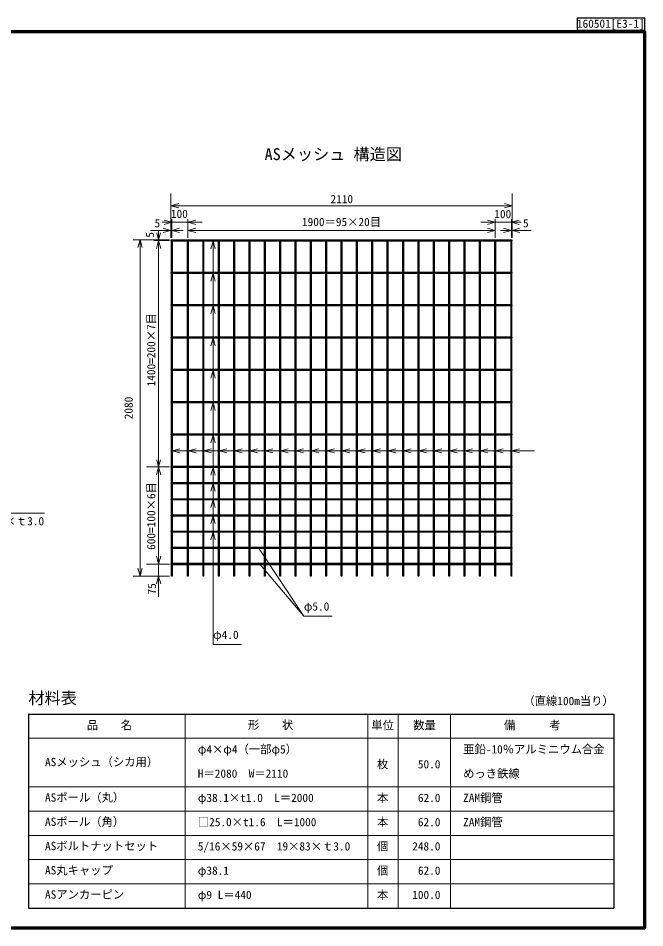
# Model space of a CAD drawing. Units: millimetres, scale not verified. Extents: x 200 to 8200, y 200 to 5825.
# Drawn here: x 4324 to 8200, y 200 to 5825 of the extents above; entities that cross this region are included whole.
import ezdxf
from ezdxf.enums import TextEntityAlignment as Align

# ---------------------------------------------------------------- set-up
doc = ezdxf.new("R2010")
doc.units = ezdxf.units.MM
doc.header["$LTSCALE"] = 20
doc.linetypes.add('CHAIN', pattern=[18.5, 12, -1.5, 3.5, -1.5])
for name, color, linetype, lineweight in [('C-BMK', 2, 'CHAIN', 13), ('C-DOC', 3, 'Continuous', 25), ('C-MTR-FRAM', 5, 'Continuous', 25), ('C-MTR-LINE', 5, 'Continuous', 13), ('C-STR', 7, 'Continuous', 25), ('C-STR-DIM', 1, 'Continuous', 13), ('C-STR-HTXT', 1, 'Continuous', 13), ('C-TTL', 2, 'Continuous', 70)]:
    doc.layers.add(name, color=color, linetype=linetype, lineweight=lineweight)
for name, color, linetype in [('C-MTR', 5, 'Continuous'), ('C-MTR-TXT', 5, 'Continuous'), ('C-TTL-TXT', 7, 'Continuous')]:
    doc.layers.add(name, color=color, linetype=linetype)
doc.styles.add('ＭＳ ゴシック', font='')
doc.styles.get('ＭＳ ゴシック').set_extended_font_data('MS Gothic')

msp = doc.modelspace()

# ---------------------------------------------------------------- linework, layer by layer
at = {"layer": 'C-BMK'}
for p, q in [((5269.48, 4449.71), (7379.48, 4449.71)), ((5274.48, 4454.71), (5274.48, 2374.71)), ((5374.48, 4454.71), (5374.48, 2374.71)), ((5469.48, 4454.71), (5469.48, 2374.71)), ((5564.48, 4454.71), (5564.48, 2374.71)), ((5659.48, 4454.71), (5659.48, 2374.71)), ((5754.48, 4454.71), (5754.48, 2374.71)), ((5849.48, 4454.71), (5849.48, 2374.71)), ((5944.48, 4454.71), (5944.48, 2374.71)), ((6039.48, 4454.71), (6039.48, 2374.71)), ((6134.48, 4454.71), (6134.48, 2374.71)), ((6229.48, 4454.71), (6229.48, 2374.71)), ((6324.48, 4454.71), (6324.48, 2374.71)), ((6419.48, 4454.71), (6419.48, 2374.71)), ((6514.48, 4454.71), (6514.48, 2374.71)), ((6609.48, 4454.71), (6609.48, 2374.71)), ((6704.48, 4454.71), (6704.48, 2374.71)), ((6799.48, 4454.71), (6799.48, 2374.71)), ((6894.48, 4454.71), (6894.48, 2374.71)), ((6989.48, 4454.71), (6989.48, 2374.71)), ((7084.48, 4454.71), (7084.48, 2374.71)), ((7179.48, 4454.67), (7179.48, 2374.71)), ((7274.48, 4454.71), (7274.48, 2374.71)), ((7374.48, 4454.71), (7374.48, 2374.71)), ((5269.48, 4249.71), (7379.48, 4249.71)), ((5269.48, 4049.71), (7379.48, 4049.71)), ((5269.48, 3849.71), (7379.48, 3849.71)), ((5269.48, 3649.71), (7379.48, 3649.71)), ((5269.48, 3449.71), (7379.48, 3449.71)), ((5269.48, 3249.71), (7379.48, 3249.71)), ((5269.48, 3049.71), (7379.48, 3049.71)), ((5269.48, 2949.71), (7379.48, 2949.71)), ((5269.48, 2849.71), (7379.48, 2849.71)), ((5269.48, 2749.71), (7379.48, 2749.71)), ((5269.48, 2649.71), (7379.48, 2649.71)), ((5269.48, 2549.71), (7379.48, 2549.71)), ((5269.48, 2449.71), (7379.48, 2449.71))]:
    msp.add_line(p, q, dxfattribs=at)
at = {"layer": 'C-DOC'}
msp.add_lwpolyline([(7780.78, 5750), (8200, 5750), (8200, 5825), (7780.78, 5825)], close=True, dxfattribs=at)
at = {"layer": 'C-MTR-FRAM'}
for p, q in [((4387.51, 1521.72), (4387.51, 321.72)), ((4387.51, 1521.72), (8008.74, 1521.72)), ((8008.74, 1521.72), (8008.74, 321.72)), ((4387.51, 321.72), (8008.74, 321.72))]:
    msp.add_line(p, q, dxfattribs=at)
at = {"layer": 'C-MTR-LINE'}
for p, q in [((5357.1, 1521.72), (5357.1, 321.72)), ((6487.35, 1521.72), (6487.35, 321.72)), ((6673.49, 1521.72), (6673.49, 321.72)), ((6998.34, 1521.72), (6998.34, 321.72)), ((4387.51, 1371.72), (8008.74, 1371.72)), ((4387.51, 1071.72), (8008.74, 1071.72)), ((4387.51, 921.72), (8008.74, 921.72)), ((4387.51, 771.72), (8008.74, 771.72)), ((4387.51, 621.72), (8008.74, 621.72)), ((4387.51, 471.72), (8008.74, 471.72))]:
    msp.add_line(p, q, dxfattribs=at)
at = {"layer": 'C-STR'}
for p, q in [((5269.48, 4451.71), (5269.48, 4447.71)), ((7379.48, 4451.71), (5269.48, 4451.71)), ((5269.48, 4447.71), (7379.48, 4447.71)), ((5272.48, 2374.71), (5272.48, 4454.71)), ((5272.48, 4454.71), (5276.48, 4454.71)), ((5276.48, 4454.71), (5276.48, 2374.71)), ((5372.48, 2374.71), (5372.48, 4454.71)), ((5372.48, 4454.71), (5376.48, 4454.71)), ((5376.48, 4454.71), (5376.48, 2374.71)), ((5467.48, 2374.71), (5467.48, 4454.71)), ((5467.48, 4454.71), (5471.48, 4454.71)), ((5471.48, 4454.71), (5471.48, 2374.71)), ((5562.48, 2374.71), (5562.48, 4454.71)), ((5562.48, 4454.71), (5566.48, 4454.71)), ((5566.48, 4454.71), (5566.48, 2374.71)), ((5657.48, 2374.71), (5657.48, 4454.71)), ((5657.48, 4454.71), (5661.48, 4454.71)), ((5661.48, 4454.71), (5661.48, 2374.71)), ((5752.48, 2374.71), (5752.48, 4454.71)), ((5752.48, 4454.71), (5756.48, 4454.71)), ((5756.48, 4454.71), (5756.48, 2374.71)), ((5847.48, 2374.71), (5847.48, 4454.71)), ((5847.48, 4454.71), (5851.48, 4454.71)), ((5851.48, 4454.71), (5851.48, 2374.71)), ((5942.48, 2374.71), (5942.48, 4454.71)), ((5942.48, 4454.71), (5946.48, 4454.71)), ((5946.48, 4454.71), (5946.48, 2374.71)), ((6037.48, 2374.71), (6037.48, 4454.71)), ((6037.48, 4454.71), (6041.48, 4454.71)), ((6041.48, 4454.71), (6041.48, 2374.71)), ((6132.48, 2374.71), (6132.48, 4454.71)), ((6132.48, 4454.71), (6136.48, 4454.71)), ((6136.48, 4454.71), (6136.48, 2374.71)), ((6227.48, 2374.71), (6227.48, 4454.71)), ((6227.48, 4454.71), (6231.48, 4454.71)), ((6231.48, 4454.71), (6231.48, 2374.71)), ((6322.48, 2374.71), (6322.48, 4454.71)), ((6322.48, 4454.71), (6326.48, 4454.71)), ((6326.48, 4454.71), (6326.48, 2374.71)), ((6417.48, 2374.71), (6417.48, 4454.71)), ((6417.48, 4454.71), (6421.48, 4454.71)), ((6421.48, 4454.71), (6421.48, 2374.71)), ((6512.48, 2374.71), (6512.48, 4454.71)), ((6512.48, 4454.71), (6516.48, 4454.71)), ((6516.48, 4454.71), (6516.48, 2374.71)), ((6607.48, 2374.71), (6607.48, 4454.71)), ((6607.48, 4454.71), (6611.48, 4454.71)), ((6611.48, 4454.71), (6611.48, 2374.71)), ((6702.48, 2374.71), (6702.48, 4454.71)), ((6702.48, 4454.71), (6706.48, 4454.71)), ((6706.48, 4454.71), (6706.48, 2374.71)), ((6797.48, 2374.71), (6797.48, 4454.71)), ((6797.48, 4454.71), (6801.48, 4454.71)), ((6801.48, 4454.71), (6801.48, 2374.71)), ((6892.48, 2374.71), (6892.48, 4454.71)), ((6892.48, 4454.71), (6896.48, 4454.71)), ((6896.48, 4454.71), (6896.48, 2374.71)), ((6987.48, 2374.71), (6987.48, 4454.71)), ((6987.48, 4454.71), (6991.48, 4454.71)), ((6991.48, 4454.71), (6991.48, 2374.71)), ((7082.48, 2374.71), (7082.48, 4454.71)), ((7082.48, 4454.71), (7086.48, 4454.71)), ((7086.48, 4454.71), (7086.48, 2374.71)), ((7177.48, 2374.71), (7177.48, 4454.71)), ((7177.48, 4454.71), (7181.48, 4454.71)), ((7181.48, 4454.71), (7181.48, 2374.71)), ((7272.48, 2374.71), (7272.48, 4454.71)), ((7272.48, 4454.71), (7276.48, 4454.71)), ((7276.48, 4454.71), (7276.48, 2374.71)), ((7372.48, 2374.71), (7372.48, 4454.71)), ((7372.48, 4454.71), (7376.48, 4454.71)), ((7376.48, 4454.71), (7376.48, 2374.71)), ((7379.48, 4447.71), (7379.48, 4451.71)), ((5269.48, 4251.71), (5269.48, 4247.71)), ((7379.48, 4251.71), (5269.48, 4251.71)), ((5269.48, 4247.71), (7379.48, 4247.71)), ((7379.48, 4247.71), (7379.48, 4251.71)), ((5269.48, 4051.71), (5269.48, 4047.71)), ((7379.48, 4051.71), (5269.48, 4051.71)), ((7379.48, 4047.71), (7379.48, 4051.71)), ((5269.48, 4047.71), (7379.48, 4047.71)), ((5269.48, 3851.71), (5269.48, 3847.71)), ((7379.48, 3851.71), (5269.48, 3851.71)), ((5269.48, 3847.71), (7379.48, 3847.71)), ((7379.48, 3847.71), (7379.48, 3851.71)), ((5269.48, 3651.71), (5269.48, 3647.71)), ((7379.48, 3651.71), (5269.48, 3651.71)), ((5269.48, 3647.71), (7379.48, 3647.71)), ((7379.48, 3647.71), (7379.48, 3651.71)), ((5269.48, 3451.71), (5269.48, 3447.71)), ((7379.48, 3451.71), (5269.48, 3451.71)), ((5269.48, 3447.71), (7379.48, 3447.71)), ((7379.48, 3447.71), (7379.48, 3451.71)), ((5269.48, 3251.71), (5269.48, 3247.71)), ((7379.48, 3251.71), (5269.48, 3251.71)), ((5269.48, 3247.71), (7379.48, 3247.71)), ((7379.48, 3247.71), (7379.48, 3251.71)), ((5269.48, 3051.71), (5269.48, 3047.71)), ((7379.48, 3051.71), (5269.48, 3051.71)), ((5269.48, 3047.71), (7379.48, 3047.71)), ((7379.48, 3047.71), (7379.48, 3051.71)), ((5269.48, 2951.71), (5269.48, 2947.71)), ((7379.48, 2951.71), (5269.48, 2951.71)), ((5269.48, 2947.71), (7379.48, 2947.71)), ((7379.48, 2947.71), (7379.48, 2951.71)), ((5269.48, 2851.71), (5269.48, 2847.71)), ((7379.48, 2851.71), (5269.48, 2851.71)), ((5269.48, 2847.71), (7379.48, 2847.71)), ((7379.48, 2847.71), (7379.48, 2851.71)), ((5269.48, 2751.71), (5269.48, 2747.71)), ((7379.48, 2751.71), (5269.48, 2751.71)), ((5269.48, 2747.71), (7379.48, 2747.71)), ((7379.48, 2747.71), (7379.48, 2751.71)), ((5269.48, 2651.71), (5269.48, 2647.71)), ((7379.48, 2651.71), (5269.48, 2651.71)), ((5269.48, 2647.71), (7379.48, 2647.71)), ((7379.48, 2647.71), (7379.48, 2651.71)), ((5269.48, 2552.21), (5269.48, 2547.21)), ((7379.48, 2552.21), (5269.48, 2552.21)), ((5269.48, 2547.21), (7379.48, 2547.21)), ((7379.48, 2547.21), (7379.48, 2552.21)), ((5269.48, 2452.21), (5269.48, 2447.21)), ((7379.48, 2452.21), (5269.48, 2452.21)), ((5269.48, 2447.21), (7379.48, 2447.21)), ((7379.48, 2447.21), (7379.48, 2452.21)), ((5276.48, 2374.71), (5272.48, 2374.71)), ((5376.48, 2374.71), (5372.48, 2374.71)), ((5471.48, 2374.71), (5467.48, 2374.71)), ((5566.48, 2374.71), (5562.48, 2374.71)), ((5661.48, 2374.71), (5657.48, 2374.71)), ((5756.48, 2374.71), (5752.48, 2374.71)), ((5851.48, 2374.71), (5847.48, 2374.71)), ((5946.48, 2374.71), (5942.48, 2374.71)), ((6041.48, 2374.71), (6037.48, 2374.71)), ((6136.48, 2374.71), (6132.48, 2374.71)), ((6231.48, 2374.71), (6227.48, 2374.71)), ((6326.48, 2374.71), (6322.48, 2374.71)), ((6421.48, 2374.71), (6417.48, 2374.71)), ((6516.48, 2374.71), (6512.48, 2374.71)), ((6611.48, 2374.71), (6607.48, 2374.71)), ((6706.48, 2374.71), (6702.48, 2374.71)), ((6801.48, 2374.71), (6797.48, 2374.71)), ((6896.48, 2374.71), (6892.48, 2374.71)), ((6991.48, 2374.71), (6987.48, 2374.71)), ((7086.48, 2374.71), (7082.48, 2374.71)), ((7181.48, 2374.71), (7177.48, 2374.71)), ((7276.48, 2374.71), (7272.48, 2374.71)), ((7376.48, 2374.71), (7372.48, 2374.71))]:
    msp.add_line(p, q, dxfattribs=at)
at = {"layer": 'C-STR-DIM'}
for p, q in [((5269.48, 4465.99), (5269.48, 4740.75)), ((7379.48, 4465.99), (7379.48, 4740.75)), ((5269.48, 4665.1), (5317.78, 4678.05)), ((7379.48, 4665.1), (7331.19, 4678.05)), ((5269.48, 4665.1), (5317.78, 4652.16)), ((5269.48, 4665.1), (7379.48, 4665.1)), ((7379.48, 4665.1), (7331.19, 4652.16)), ((5213.95, 4563.05), (5462.71, 4563.05)), ((5274.48, 4563.05), (5226.19, 4575.99)), ((5274.48, 4563.05), (5226.19, 4550.11)), ((5274.48, 4465.99), (5274.48, 4582.52)), ((5374.48, 4465.99), (5374.48, 4582.52)), ((5374.48, 4563.05), (5422.78, 4575.99)), ((5374.48, 4563.05), (5422.78, 4550.11)), ((7435.02, 4563.05), (7186.26, 4563.05)), ((7274.48, 4563.05), (7226.19, 4575.99)), ((7274.48, 4563.05), (7226.19, 4550.11)), ((7274.48, 4465.99), (7274.48, 4582.52)), ((7374.48, 4465.99), (7374.48, 4582.52)), ((7374.48, 4563.05), (7422.78, 4575.99)), ((7374.48, 4563.05), (7422.78, 4550.11)), ((5143.46, 4513.12), (5343.98, 4513.12)), ((5193.03, 3049.71), (5193.03, 4508.22)), ((5269.48, 4513.12), (5221.19, 4526.06)), ((5269.48, 4513.12), (5221.19, 4500.17)), ((5274.48, 4513.12), (5322.78, 4526.06)), ((5274.48, 4513.12), (5322.78, 4500.17)), ((5374.48, 4513.12), (5422.78, 4526.06)), ((5374.48, 4513.12), (5422.78, 4500.17)), ((5374.48, 4513.12), (7274.48, 4513.12)), ((7274.48, 4513.12), (7226.19, 4526.06)), ((7274.48, 4513.12), (7226.19, 4500.17)), ((7308.08, 4513.12), (7497.52, 4513.12)), ((7374.48, 4513.12), (7326.19, 4526.06)), ((7374.48, 4513.12), (7326.19, 4500.17)), ((7379.48, 4513.12), (7427.78, 4526.06)), ((7379.48, 4513.12), (7427.78, 4500.17)), ((5259.19, 4454.34), (5035.38, 4454.34)), ((5078.25, 4454.34), (5065.31, 4406.04)), ((5078.25, 4454.34), (5091.19, 4406.04)), ((5078.25, 2374.71), (5078.25, 4454.34)), ((5259.19, 4449.71), (5163.37, 4449.71)), ((5193.03, 4449.71), (5180.09, 4401.41)), ((5193.03, 4454.34), (5181.19, 4498.52)), ((5193.03, 4454.34), (5204.85, 4498.46)), ((5193.03, 4449.71), (5205.97, 4401.41)), ((5276.48, 3149.24), (5324.78, 3162.18)), ((5193.03, 3049.71), (5181.19, 3093.9)), ((5193.03, 3049.71), (5204.85, 3093.84)), ((5259.19, 3049.71), (5117.02, 3049.71)), ((5193.03, 3049.71), (5180.09, 3001.41)), ((5193.03, 3049.71), (5205.97, 3001.41)), ((5193.03, 2449.72), (5193.03, 3049.71)), ((5193.03, 2449.72), (5180.09, 2498.01)), ((5193.03, 2449.72), (5205.97, 2498.01)), ((5078.25, 2374.71), (5065.31, 2423.01)), ((5078.25, 2374.71), (5091.19, 2423.01)), ((5259.19, 2449.71), (5117.02, 2449.71)), ((5193.03, 2374.71), (5193.03, 2449.72)), ((5259.19, 2374.71), (5035.38, 2374.71)), ((5193.03, 2374.71), (5180.09, 2326.41)), ((5193.03, 2247.4), (5193.03, 2374.71)), ((5193.03, 2374.71), (5205.97, 2326.41))]:
    msp.add_line(p, q, dxfattribs=at)
at = {"layer": 'C-STR-HTXT'}
for p, q in [((5529.67, 4447.71), (5516.73, 4399.41)), ((5529.67, 4447.71), (5542.61, 4399.41)), ((5529.67, 4447.71), (5529.67, 1951.17)), ((5529.67, 4247.71), (5516.73, 4199.41)), ((5529.67, 4247.71), (5542.61, 4199.41)), ((5529.67, 4047.71), (5516.73, 3999.41)), ((5529.67, 4047.71), (5542.61, 3999.41)), ((5529.67, 3847.71), (5516.73, 3799.41)), ((5529.67, 3847.71), (5542.61, 3799.41)), ((5529.67, 3647.71), (5516.73, 3599.41)), ((5529.67, 3647.71), (5542.61, 3599.41)), ((5529.67, 3447.71), (5516.73, 3399.41)), ((5529.67, 3447.71), (5542.61, 3399.41)), ((5529.67, 3247.71), (5516.73, 3199.41)), ((5529.67, 3247.71), (5542.61, 3199.41)), ((5376.48, 3149.24), (5424.78, 3162.18)), ((5471.48, 3149.24), (5519.78, 3162.18)), ((5566.48, 3149.24), (5614.78, 3162.18)), ((5661.48, 3149.24), (5709.78, 3162.18)), ((5756.48, 3149.24), (5804.78, 3162.18)), ((5851.48, 3149.24), (5899.78, 3162.18)), ((5946.48, 3149.24), (5994.78, 3162.18)), ((6041.48, 3149.24), (6089.78, 3162.18)), ((6136.48, 3149.24), (6184.78, 3162.18)), ((6231.48, 3149.24), (6279.78, 3162.18)), ((6326.48, 3149.24), (6374.78, 3162.18)), ((6421.48, 3149.24), (6469.78, 3162.18)), ((6516.48, 3149.24), (6564.78, 3162.18)), ((6611.48, 3149.24), (6659.78, 3162.18)), ((6706.48, 3149.24), (6754.78, 3162.18)), ((6801.48, 3149.24), (6849.78, 3162.18)), ((6896.48, 3149.24), (6944.78, 3162.18)), ((6991.48, 3149.24), (7039.78, 3162.18)), ((7086.48, 3149.24), (7134.78, 3162.18)), ((7181.48, 3149.24), (7229.78, 3162.18)), ((7276.48, 3149.24), (7324.78, 3162.18)), ((7376.48, 3149.24), (7424.78, 3162.18)), ((5276.48, 3149.24), (5324.78, 3136.3)), ((5276.48, 3149.24), (7516.73, 3149.24)), ((5376.48, 3149.24), (5424.78, 3136.3)), ((5471.48, 3149.24), (5519.78, 3136.3)), ((5566.48, 3149.24), (5614.78, 3136.3)), ((5661.48, 3149.24), (5709.78, 3136.3)), ((5756.48, 3149.24), (5804.78, 3136.3)), ((5851.48, 3149.24), (5899.78, 3136.3)), ((5946.48, 3149.24), (5994.78, 3136.3)), ((6041.48, 3149.24), (6089.78, 3136.3)), ((6136.48, 3149.24), (6184.78, 3136.3)), ((6231.48, 3149.24), (6279.78, 3136.3)), ((6326.48, 3149.24), (6374.78, 3136.3)), ((6421.48, 3149.24), (6469.78, 3136.3)), ((6516.48, 3149.24), (6564.78, 3136.3)), ((6611.48, 3149.24), (6659.78, 3136.3)), ((6706.48, 3149.24), (6754.78, 3136.3)), ((6801.48, 3149.24), (6849.78, 3136.3)), ((6896.48, 3149.24), (6944.78, 3136.3)), ((6991.48, 3149.24), (7039.78, 3136.3)), ((7086.48, 3149.24), (7134.78, 3136.3)), ((7181.48, 3149.24), (7229.78, 3136.3)), ((7276.48, 3149.24), (7324.78, 3136.3)), ((7376.48, 3149.24), (7424.78, 3136.3)), ((5529.67, 3047.71), (5516.73, 2999.41)), ((5529.67, 3047.71), (5542.61, 2999.41)), ((5529.67, 2947.71), (5516.73, 2899.41)), ((5529.67, 2947.71), (5542.61, 2899.41)), ((5529.67, 2847.71), (5516.73, 2799.41)), ((5529.67, 2847.71), (5542.61, 2799.41)), ((3541.85, 2763.66), (4486.85, 2763.66)), ((5529.67, 2747.71), (5516.73, 2699.41)), ((5529.67, 2747.71), (5542.61, 2699.41)), ((5529.67, 2647.71), (5516.73, 2599.41)), ((5529.67, 2647.71), (5542.61, 2599.41)), ((5811.55, 2549.71), (6090.95, 2126.17)), ((5818.18, 2449.71), (6090.95, 2126.17)), ((6090.95, 2126.17), (6265.95, 2126.17)), ((5529.67, 1951.17), (5704.67, 1951.17))]:
    msp.add_line(p, q, dxfattribs=at)
at = {"layer": 'C-TTL'}
msp.add_lwpolyline([(200, 200), (8200, 200), (8200, 5740), (200, 5740)], close=True, dxfattribs=at)

# ---------------------------------------------------------------- texts
at = {"layer": 'C-DOC', "style": 'ＭＳ ゴシック'}
msp.add_text('160501[E3-1]', height=51.32, dxfattribs=at).set_placement((7780, 5750), align=Align.BOTTOM_LEFT)
at = {"layer": 'C-MTR', "style": 'ＭＳ ゴシック'}
msp.add_text('材料表', height=73.31, dxfattribs=at).set_placement((4387.51, 1561.72), align=Align.BOTTOM_LEFT)
at = {"layer": 'C-MTR-TXT', "style": 'ＭＳ ゴシック'}
for s, p in [('（直線100m当り）', (7448.74, 1561.72)), ('数量', (6767.63, 1411.72)), ('\u3000備\u3000\u3000\u3000考\u3000', (7258.86, 1411.72)), ('φ4×φ4（一部φ5）', (5435.3, 1262.72)), ('亜鉛-10％アルミニウム合金', (7076.54, 1262.72)), ('ASメッシュ（シカ用）', (4490.23, 1183.99)), ('めっき鉄線', (7076.54, 1112.72)), ('H＝2080\u3000W＝2110', (5435.3, 1112.72)), ('ASポール（丸）', (4490.22, 964.72)), ('φ38.1×t1.0\u3000L＝2000', (5435.3, 962.72)), ('ZAM鋼管', (7076.54, 962.72)), ('ASポール（角）', (4490.22, 814.72)), ('□25.0×t1.6\u3000L＝1000', (5435.3, 812.72)), ('ZAM鋼管', (7076.54, 812.72)), ('ASボルトナットセット', (4490.22, 664.72)), ('5/16×59×67\u300019×83×ｔ3.0', (5435.3, 662.72)), ('AS丸キャップ', (4490.22, 514.72)), ('φ38.1', (5435.3, 512.72)), ('ASアンカーピン', (4490.22, 364.72)), ('φ9 L＝440', (5435.3, 362.72))]:
    msp.add_text(s, height=51.32, dxfattribs=at).set_placement(p, align=Align.BOTTOM_LEFT)
for s, p in [('\u3000品\u3000\u3000名\u3000', (4888.55, 1411.72)), ('形\u3000\u3000状\u3000', (5920.41, 1413.72)), ('単位', (6578.64, 1411.72)), ('本', (6578.64, 962.72)), ('本', (6578.64, 812.72)), ('個', (6578.64, 662.72)), ('個', (6578.64, 512.72)), ('本', (6578.64, 362.72))]:
    msp.add_text(s, height=51.32, dxfattribs=at).set_placement(p, align=Align.BOTTOM_CENTER)
msp.add_text('枚', height=51.32, dxfattribs=at).set_placement((6578.64, 1211.57), align=Align.MIDDLE_CENTER)
msp.add_text('50.0', height=51.32, dxfattribs=at).set_placement((6936, 1211.57), align=Align.MIDDLE_RIGHT)
for s, p in [('62.0', (6936, 962.72)), ('62.0', (6936, 812.72)), ('248.0', (6936, 662.72)), ('62.0', (6936, 512.72)), ('100.0', (6936, 362.72))]:
    msp.add_text(s, height=51.32, dxfattribs=at).set_placement(p, align=Align.BOTTOM_RIGHT)
at = {"layer": 'C-STR-DIM', "color": 7, "style": 'ＭＳ ゴシック'}
for s, p in [('2110', (6255.97, 4665.27)), ('100', (5268.84, 4574.08)), ('5', (5167.5, 4516.27)), ('1900＝95×20目', (6079.48, 4523.81))]:
    msp.add_text(s, height=51.32, dxfattribs=at).set_placement(p, align=Align.BOTTOM_LEFT)
for s, p in [('100', (7373.58, 4572.99)), ('5', (7481.47, 4516.27))]:
    msp.add_text(s, height=51.32, dxfattribs=at).set_placement(p, align=Align.BOTTOM_RIGHT)
for s, p in [('5', (5180.02, 4467.77)), ('1400=200×7目', (5187.99, 3547.94)), ('2080', (5048.04, 3344.52)), ('600=100×6目', (5187.99, 2537.07)), ('75', (5191.98, 2261.3))]:
    msp.add_text(s, height=51.32, rotation=90, dxfattribs=at).set_placement(p, align=Align.BOTTOM_LEFT)
at = {"layer": 'C-STR-HTXT', "color": 7, "style": 'ＭＳ ゴシック'}
for s, p in [('5/16×59×67\u300019×83×ｔ3.0', (3541.85, 2673.66)), ('φ5.0', (6090.95, 2146.17)), ('φ4.0', (5529.67, 1971.17))]:
    msp.add_text(s, height=51.32, dxfattribs=at).set_placement(p, align=Align.BOTTOM_LEFT)
at = {"layer": 'C-TTL-TXT', "style": 'ＭＳ ゴシック'}
msp.add_text('ASメッシュ 構造図', height=73.31, dxfattribs=at).set_placement((5848.39, 5020.76), align=Align.TOP_LEFT)

doc.saveas('drawing.dxf')
